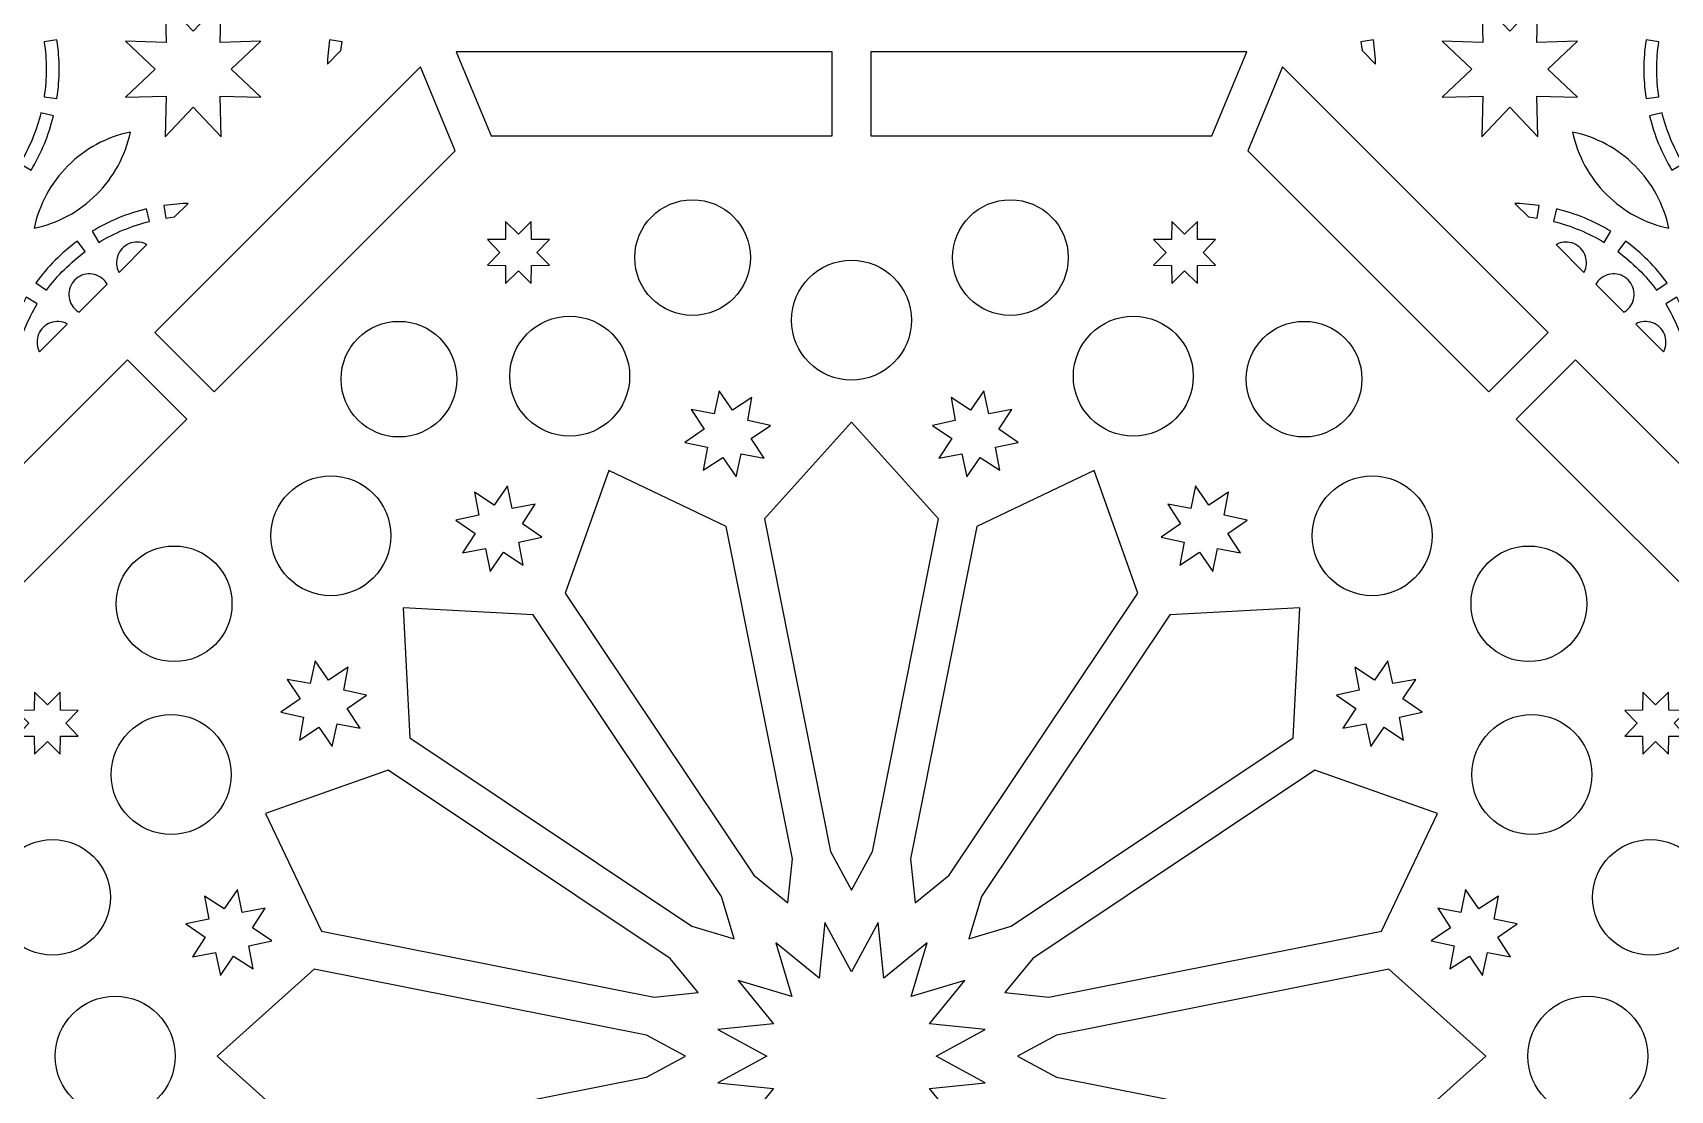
# Model space of a CAD drawing. Header units: millimetres. Extents: x 0 to 1400, y 170 to 1220.
# Drawn here: x 526 to 874.2, y 687.7 to 912.7 of the extents above; entities that cross this region are included whole.
import ezdxf

# ---------------------------------------------------------------- set-up
doc = ezdxf.new("R2010")
doc.units = ezdxf.units.MM
doc.layers.add('CUT', color=1, linetype='CONTINUOUS')

msp = doc.modelspace()

# ---------------------------------------------------------------- linework, layer by layer
at = {"layer": 'CUT'}
for points in [[(551.989, 904.925), (545.708, 898.974), (554.357, 899.207), (554.124, 890.558), (560.075, 896.839), (566.026, 890.558), (565.793, 899.207), (574.442, 898.974), (568.161, 904.925), (574.442, 910.876), (565.793, 910.643), (566.026, 919.292), (560.075, 913.011), (554.124, 919.292), (554.357, 910.643), (545.708, 910.876)], [(854.442, 910.876), (845.793, 910.643), (846.026, 919.292), (840.075, 913.011), (834.124, 919.292), (834.357, 910.643), (825.708, 910.876), (831.989, 904.925), (825.708, 898.974), (834.357, 899.207), (834.124, 890.558), (840.075, 896.839), (846.026, 890.558), (845.793, 899.207), (854.442, 898.974), (848.161, 904.925)], [(591.487, 908.911), (591.773, 910.768), (589.05, 911.189), (588.624, 907.045), (588.624, 906.022)], [(811.526, 906.022), (811.526, 907.045), (811.1, 911.189), (808.377, 910.768), (808.663, 908.911)], [(608.411, 905.443), (551.901, 848.933), (564.523, 836.311), (615.805, 887.593)], [(695.95, 908.6), (616.033, 908.6), (623.426, 890.75), (695.95, 890.75)], [(784.117, 908.6), (704.2, 908.6), (704.2, 890.75), (776.724, 890.75)], [(784.345, 887.593), (835.627, 836.311), (848.249, 848.933), (791.739, 905.443)], [(558.978, 876.376), (557.955, 876.376), (553.811, 875.95), (554.232, 873.227), (556.089, 873.513)], [(844.061, 873.513), (845.918, 873.227), (846.339, 875.95), (842.195, 876.376), (841.172, 876.376)], [(626.466, 868.715), (622.656, 868.671), (625.319, 865.945), (622.656, 863.22), (626.466, 863.175), (626.511, 859.365), (629.236, 862.028), (631.961, 859.365), (632.006, 863.175), (635.816, 863.22), (633.153, 865.945), (635.816, 868.671), (632.006, 868.715), (631.961, 872.525), (629.236, 869.862), (626.511, 872.525)], [(770.914, 869.862), (768.189, 872.525), (768.144, 868.715), (764.334, 868.671), (766.997, 865.945), (764.334, 863.22), (768.144, 863.175), (768.189, 859.365), (770.914, 862.028), (773.639, 859.365), (773.684, 863.175), (777.494, 863.22), (774.831, 865.945), (777.494, 868.671), (773.684, 868.715), (773.639, 872.525)], [(550.209, 867.606), (549.98, 867.728), (549.56, 867.9), (549.125, 868.026), (548.678, 868.107), (548.225, 868.141), (547.772, 868.128), (547.323, 868.068), (546.881, 867.961), (546.454, 867.81), (546.044, 867.615), (545.656, 867.378), (545.297, 867.103), (544.966, 866.791), (544.67, 866.447), (544.412, 866.074), (544.194, 865.676), (544.018, 865.258), (543.886, 864.824), (543.799, 864.379), (543.76, 863.926), (543.768, 863.473), (543.823, 863.022), (543.924, 862.581), (544.07, 862.152), (544.298, 861.694)], [(855.852, 861.694), (856.08, 862.152), (856.226, 862.581), (856.327, 863.022), (856.382, 863.473), (856.39, 863.926), (856.351, 864.379), (856.264, 864.824), (856.132, 865.258), (855.956, 865.676), (855.738, 866.074), (855.48, 866.447), (855.184, 866.791), (854.853, 867.103), (854.494, 867.378), (854.106, 867.615), (853.696, 867.81), (853.269, 867.961), (852.827, 868.068), (852.378, 868.128), (851.925, 868.141), (851.472, 868.107), (851.025, 868.026), (850.59, 867.9), (850.17, 867.728), (849.941, 867.606)], [(541.789, 859.186), (541.626, 859.431), (541.353, 859.796), (541.047, 860.129), (540.705, 860.429), (540.336, 860.693), (539.941, 860.915), (539.525, 861.096), (539.092, 861.233), (538.647, 861.324), (538.195, 861.368), (537.742, 861.366), (537.291, 861.316), (536.848, 861.22), (536.416, 861.078), (536.002, 860.892), (535.61, 860.665), (535.243, 860.398), (534.906, 860.094), (534.602, 859.757), (534.335, 859.39), (534.108, 858.998), (533.922, 858.584), (533.78, 858.152), (533.684, 857.709), (533.634, 857.258), (533.632, 856.805), (533.676, 856.353), (533.767, 855.908), (533.904, 855.475), (534.085, 855.059), (534.307, 854.664), (534.571, 854.295), (534.871, 853.953), (535.204, 853.647), (535.569, 853.374), (535.814, 853.211)], [(864.336, 853.211), (864.581, 853.374), (864.946, 853.647), (865.279, 853.953), (865.579, 854.295), (865.843, 854.664), (866.065, 855.059), (866.246, 855.475), (866.383, 855.908), (866.474, 856.353), (866.518, 856.805), (866.516, 857.258), (866.466, 857.709), (866.37, 858.152), (866.228, 858.584), (866.042, 858.998), (865.815, 859.39), (865.548, 859.757), (865.244, 860.094), (864.907, 860.398), (864.54, 860.665), (864.148, 860.892), (863.734, 861.078), (863.302, 861.22), (862.859, 861.316), (862.408, 861.366), (861.955, 861.368), (861.503, 861.324), (861.058, 861.233), (860.625, 861.096), (860.209, 860.915), (859.814, 860.693), (859.445, 860.429), (859.103, 860.129), (858.797, 859.796), (858.524, 859.431), (858.361, 859.186)], [(533.306, 850.702), (532.848, 850.93), (532.419, 851.076), (531.978, 851.177), (531.527, 851.232), (531.074, 851.24), (530.621, 851.201), (530.176, 851.114), (529.742, 850.982), (529.324, 850.806), (528.926, 850.588), (528.553, 850.33), (528.209, 850.034), (527.897, 849.703), (527.622, 849.344), (527.385, 848.956), (527.19, 848.546), (527.039, 848.119), (526.932, 847.677), (526.872, 847.228), (526.859, 846.775), (526.893, 846.322), (526.974, 845.875), (527.1, 845.44), (527.272, 845.02), (527.394, 844.791)], [(872.756, 844.791), (872.878, 845.02), (873.05, 845.44), (873.176, 845.875), (873.257, 846.322), (873.291, 846.775), (873.278, 847.228), (873.218, 847.677), (873.111, 848.119), (872.96, 848.546), (872.765, 848.956), (872.528, 849.344), (872.253, 849.703), (871.941, 850.034), (871.597, 850.33), (871.224, 850.588), (870.826, 850.806), (870.408, 850.982), (869.974, 851.114), (869.529, 851.201), (869.076, 851.24), (868.623, 851.232), (868.172, 851.177), (867.731, 851.076), (867.302, 850.93), (866.844, 850.702)], [(546.067, 843.099), (489.557, 786.589), (507.407, 779.195), (558.689, 830.477)], [(841.461, 830.477), (892.743, 779.195), (910.593, 786.589), (854.083, 843.099)], [(670.891, 831.591), (665.993, 832.506), (668.713, 828.331), (664.601, 825.513), (669.478, 824.484), (668.562, 819.586), (672.738, 822.306), (675.555, 818.194), (676.585, 823.071), (681.483, 822.156), (678.763, 826.331), (682.874, 829.149), (677.998, 830.178), (678.913, 835.076), (674.738, 832.356), (671.92, 836.468)], [(725.412, 832.356), (721.237, 835.076), (722.152, 830.178), (717.276, 829.149), (721.387, 826.331), (718.667, 822.156), (723.565, 823.071), (724.595, 818.194), (727.412, 822.306), (731.588, 819.586), (730.672, 824.484), (735.549, 825.513), (731.437, 828.331), (734.157, 832.506), (729.259, 831.591), (728.23, 836.468)], [(704.537, 738.498), (718.606, 809.232), (700.075, 829.813), (681.544, 809.232), (695.613, 738.498), (700.075, 730.247)], [(687.522, 736.887), (673.453, 807.622), (648.456, 819.545), (639.211, 793.439), (679.279, 733.473), (686.558, 727.559)], [(720.871, 733.473), (760.939, 793.439), (751.694, 819.545), (726.697, 807.622), (712.628, 736.887), (713.592, 727.559)], [(620.813, 810.02), (615.936, 808.991), (620.048, 806.173), (617.328, 801.998), (622.226, 802.913), (623.255, 798.037), (626.073, 802.148), (630.248, 799.428), (629.333, 804.327), (634.21, 805.356), (630.098, 808.173), (632.819, 812.349), (627.92, 811.434), (626.891, 816.31), (624.073, 812.198), (619.898, 814.919)], [(776.077, 812.198), (773.259, 816.31), (772.23, 811.434), (767.331, 812.349), (770.052, 808.173), (765.94, 805.356), (770.817, 804.327), (769.902, 799.428), (774.077, 802.148), (776.895, 798.037), (777.924, 802.913), (782.822, 801.998), (780.102, 806.173), (784.214, 808.991), (779.337, 810.02), (780.252, 814.919)], [(672.419, 728.89), (632.352, 788.856), (604.695, 790.305), (606.144, 762.648), (666.11, 722.581), (675.099, 719.901)], [(734.04, 722.581), (794.006, 762.648), (795.455, 790.305), (767.798, 788.856), (727.731, 728.89), (725.051, 719.901)], [(582.802, 770.927), (578.69, 768.109), (583.566, 767.08), (582.651, 762.181), (586.827, 764.902), (589.644, 760.79), (590.673, 765.667), (595.572, 764.752), (592.852, 768.927), (596.963, 771.745), (592.087, 772.774), (593.002, 777.672), (588.827, 774.952), (586.009, 779.064), (584.98, 774.187), (580.081, 775.102)], [(815.17, 774.187), (814.141, 779.064), (811.323, 774.952), (807.148, 777.672), (808.063, 772.774), (803.187, 771.745), (807.298, 768.927), (804.578, 764.752), (809.477, 765.667), (810.506, 760.79), (813.323, 764.902), (817.499, 762.181), (816.584, 767.08), (821.46, 768.109), (817.348, 770.927), (820.069, 775.102)], [(525.138, 765.764), (522.475, 763.039), (526.285, 762.994), (526.329, 759.184), (529.055, 761.847), (531.78, 759.184), (531.825, 762.994), (535.635, 763.039), (532.972, 765.764), (535.635, 768.489), (531.825, 768.534), (531.78, 772.344), (529.055, 769.681), (526.329, 772.344), (526.285, 768.534), (522.475, 768.489)], [(873.865, 768.534), (873.821, 772.344), (871.095, 769.681), (868.37, 772.344), (868.325, 768.534), (864.515, 768.489), (867.178, 765.764), (864.515, 763.039), (868.325, 762.994), (868.37, 759.184), (871.095, 761.847), (873.821, 759.184), (873.865, 762.994), (877.675, 763.039), (875.012, 765.764), (877.675, 768.489)], [(661.527, 715.721), (601.561, 755.789), (575.455, 746.544), (587.378, 721.547), (658.113, 707.478), (667.441, 708.442)], [(742.037, 707.478), (812.772, 721.547), (824.695, 746.544), (798.589, 755.789), (738.623, 715.721), (732.709, 708.442)], [(562.644, 720.262), (559.924, 716.087), (564.822, 717.002), (565.851, 712.126), (568.669, 716.237), (572.844, 713.517), (571.929, 718.415), (576.806, 719.445), (572.694, 722.262), (575.414, 726.438), (570.516, 725.522), (569.487, 730.399), (566.669, 726.287), (562.494, 729.007), (563.409, 724.109), (558.532, 723.08)], [(836.741, 724.109), (837.656, 729.007), (833.481, 726.287), (830.663, 730.399), (829.634, 725.522), (824.736, 726.438), (827.456, 722.262), (823.344, 719.445), (828.221, 718.415), (827.306, 713.517), (831.481, 716.237), (834.299, 712.126), (835.328, 717.002), (840.226, 716.087), (837.506, 720.262), (841.618, 723.08)], [(656.502, 699.387), (585.768, 713.456), (565.187, 694.925), (585.768, 676.394), (656.502, 690.463), (664.753, 694.925)], [(743.648, 690.463), (814.382, 676.394), (834.963, 694.925), (814.382, 713.456), (743.648, 699.387), (735.397, 694.925)]]:
    msp.add_lwpolyline(points, close=True, dxfattribs=at)
for points in [[(528.377, 910.768, -0.0758397), (528.377, 899.082), (531.104, 898.661, 0.0759046), (531.104, 911.189)], [(869.046, 911.189, 0.0759046), (869.046, 898.661), (871.773, 899.082, -0.0758397), (871.773, 910.768)], [(527.697, 895.666, -0.0758398), (523.225, 884.869), (525.584, 883.436, 0.0759046), (530.378, 895.012)], [(869.772, 895.012, 0.0759046), (874.566, 883.436), (876.925, 884.869, -0.0758398), (872.453, 895.666)], [(526.233, 871.083, 0.1456685), (539.521, 878.274, 0.1456685), (546.712, 891.562, 0.1456685), (533.424, 884.371, 0.1456685)], [(866.726, 884.371, 0.1456685), (853.438, 891.562, 0.1456685), (860.629, 878.274, 0.1456685), (873.917, 871.083, 0.1456685)], [(540.019, 868.075, -0.0758398), (550.816, 872.547), (550.162, 875.228, 0.0759046), (538.586, 870.434)], [(861.564, 870.434, 0.0759046), (849.988, 875.228), (849.334, 872.547, -0.0758398), (860.131, 868.075)], [(528.86, 857.877, -0.0758399), (537.123, 866.14), (535.493, 868.367, 0.0759044), (526.633, 859.507)], [(873.517, 859.507, 0.0759044), (864.657, 868.367), (863.027, 866.14, -0.0758399), (871.29, 857.877)], [(522.453, 844.184, -0.0758398), (526.925, 854.981), (524.566, 856.414, 0.0759046), (519.772, 844.838)], [(880.378, 844.838, 0.0759046), (875.584, 856.414), (873.225, 854.981, -0.0758398), (877.697, 844.184)]]:
    msp.add_lwpolyline(points, format="xyb", close=True, dxfattribs=at)
msp.add_lwpolyline([(724.184, 678.816), (716.684, 688.045), (728.514, 689.269), (718.052, 694.925), (728.514, 700.581), (716.684, 701.805), (724.184, 711.034), (712.787, 707.637), (716.184, 719.034), (706.955, 711.534), (705.731, 723.364), (700.075, 712.902), (694.419, 723.364), (693.195, 711.534), (683.966, 719.034), (687.363, 707.637), (675.966, 711.034), (683.466, 701.805), (671.636, 700.581), (682.098, 694.925), (671.636, 689.269), (683.466, 688.045), (675.966, 678.816)], dxfattribs=at)
for centre, radius in [((666.276, 864.846), 12.3), ((733.874, 864.846), 12.3), ((700.075, 851.525), 12.75), ((603.822, 838.977), 12.3), ((640.147, 839.605), 12.75), ((760.003, 839.605), 12.75), ((796.328, 838.977), 12.3), ((589.342, 805.658), 12.75), ((810.808, 805.658), 12.75), ((556.023, 791.178), 12.3), ((844.127, 791.178), 12.3), ((555.395, 754.853), 12.75), ((844.755, 754.853), 12.75), ((530.154, 728.724), 12.3), ((869.996, 728.724), 12.3), ((543.475, 694.925), 12.75), ((856.675, 694.925), 12.75)]:
    msp.add_circle(centre, radius, dxfattribs=at)

doc.saveas('drawing.dxf')
